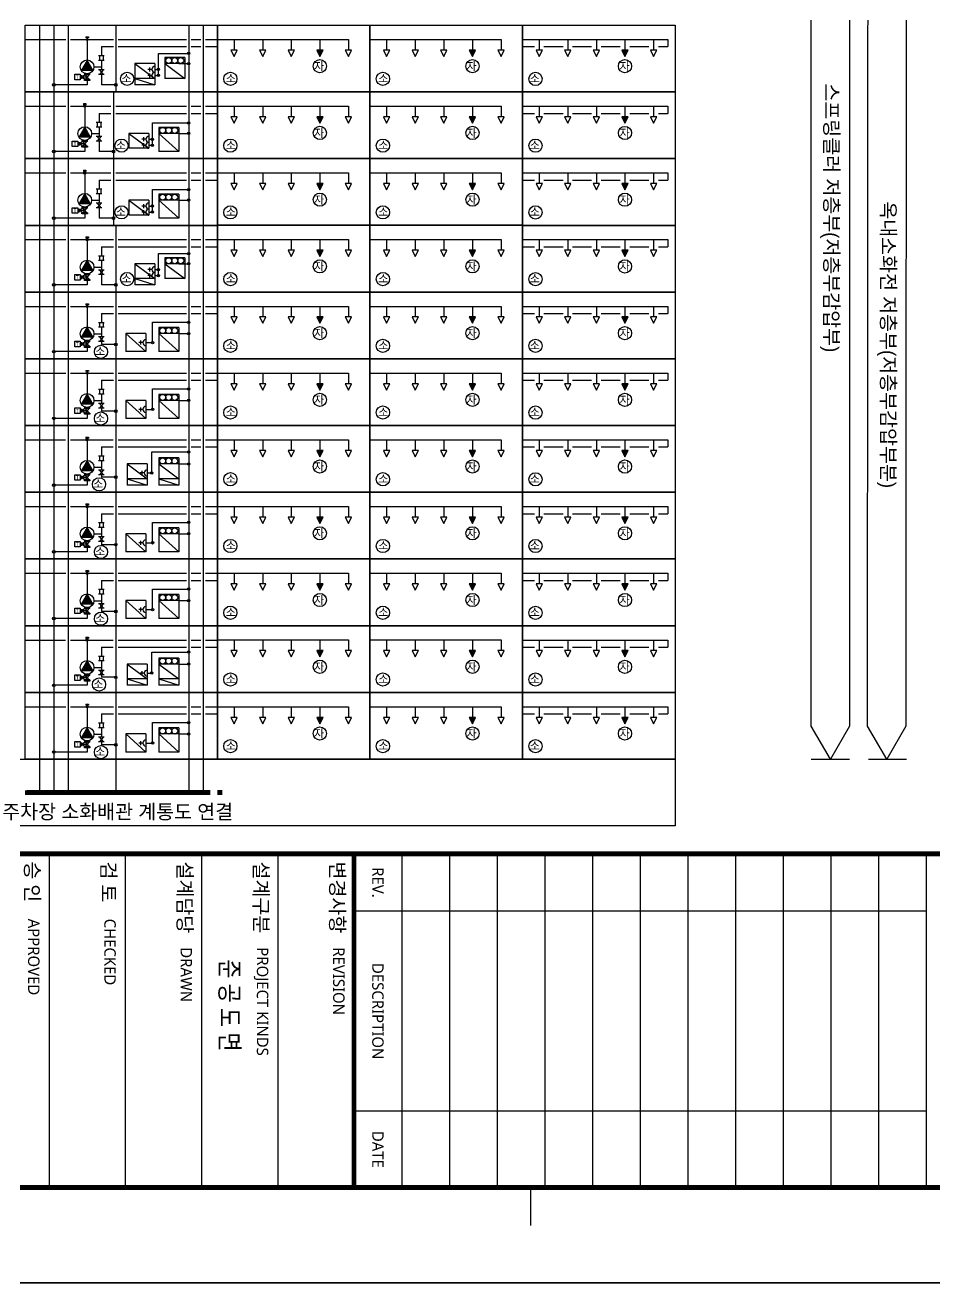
# Model space of a CAD drawing. Header units: millimetres. Extents: x -690680 to -601580, y 65384 to 191384.
# Drawn here: x -662031 to -633405, y 65384 to 104964 of the extents above; entities that cross this region are included whole.
import ezdxf
from ezdxf.enums import TextEntityAlignment as Align

# ---------------------------------------------------------------- set-up
doc = ezdxf.new("R2010")
doc.units = ezdxf.units.MM
doc.header["$LTSCALE"] = 200
for name, color, linetype in [('105-2', 7, 'Continuous'), ('2', 2, 'Continuous'), ('4', 4, 'Continuous'), ('CO', 7, 'Continuous'), ('D', 1, 'Continuous'), ('FF', 255, 'Continuous'), ('HH', 3, 'Continuous'), ('HSP', 5, 'Continuous'), ('LH', 2, 'Continuous'), ('LSP', 6, 'Continuous'), ('SHEET', 7, 'Continuous'), ('SO', 7, 'Continuous'), ('SP', 3, 'Continuous'), ('TEXT', 3, 'Continuous'), ('XR-SHEET$0$SHEET-TEXT', 3, 'Continuous')]:
    doc.layers.add(name, color=color, linetype=linetype)
doc.layers.add('작업', color=105, linetype='Continuous', plot=False)
doc.styles.add('XR-SHEET$0$맑은 고딕', font='malgun.ttf', dxfattribs={"width": 0.8})
doc.styles.add('돋움', font='Dotum.ttf')
doc.styles.add('돋움체', font='DotumChe.ttf')
doc.styles.add('맑은 고딕', font='malgun.ttf', dxfattribs={"width": 0.8})
doc.styles.add('맑은고딕', font='malgun.ttf', dxfattribs={"width": 0.8})

# ---------------------------------------------------------------- blocks, each defined once
blk = doc.blocks.new('A&C시트(A3)')
at = {"layer": 'SHEET', "color": 8}
blk.add_lwpolyline([(0, 29700), (42000, 29700), (42000, 0), (0, 0)], close=True, dxfattribs=at)
at = {"layer": 'SHEET', "const_width": 50}
blk.add_lwpolyline([(1800, 28700), (41000, 28700), (41000, 1000), (1800, 1000)], close=True, dxfattribs=at)
for points in [[(37500, 28700), (37500, 1000)], [(37500, 13000), (41000, 13000)]]:
    blk.add_lwpolyline(points, dxfattribs=at)
at = {"layer": 'SHEET', "color": 4}
for points in [[(37500, 19000), (41000, 19000)], [(38100, 19000), (38100, 13000)], [(40200, 19000), (40200, 13000)], [(37500, 18500), (41000, 18500)], [(37500, 18000), (41000, 18000)], [(37500, 17500), (41000, 17500)], [(37500, 17000), (41000, 17000)], [(37500, 16500), (41000, 16500)], [(37500, 16000), (41000, 16000)], [(37500, 15500), (41000, 15500)], [(37500, 15000), (41000, 15000)], [(37500, 14500), (41000, 14500)], [(37500, 14000), (41000, 14000)], [(37500, 13500), (41000, 13500)]]:
    blk.add_lwpolyline(points, dxfattribs=at)
at = {"layer": 'SHEET', "color": 8}
blk.add_lwpolyline([(41000, 14850), (41400, 14850)], dxfattribs=at)
at = {"layer": 'SHEET'}
for points in [[(37500, 12200), (41000, 12200)], [(37500, 11400), (41000, 11400)], [(37500, 10600), (41000, 10600)], [(37500, 9800), (41000, 9800)]]:
    blk.add_lwpolyline(points, dxfattribs=at)
at = {"layer": 'SHEET', "color": 4, "style": '맑은 고딕'}
for s, p in [('REV.', (37800, 13250)), ('DESCRIPTION', (39150, 13250)), ('DATE', (40600, 13250))]:
    blk.add_text(s, height=120, dxfattribs=at).set_placement(p, align=Align.MIDDLE_CENTER)
at = {"layer": 'SHEET', "style": '맑은 고딕'}
for s, p in [('변경사항', (37580, 12900)), ('설계구분', (37580, 12100)), ('설계담당', (37580, 11300)), ('검 토', (37580, 10500)), ('승 인', (37580, 9700))]:
    blk.add_text(s, height=150, dxfattribs=at).set_placement(p, align=Align.TOP_LEFT)
at = {"layer": 'SHEET', "color": 4, "style": '맑은 고딕'}
for s, p in [('REVISION', (38480, 12900)), ('PROJECT KINDS', (38480, 12100)), ('DRAWN', (38480, 11300)), ('CHECKED', (38180, 10500)), ('APPROVED', (38180, 9700))]:
    blk.add_text(s, height=120, dxfattribs=at).set_placement(p, align=Align.TOP_LEFT)
at = {"layer": 'XR-SHEET$0$SHEET-TEXT', "style": 'XR-SHEET$0$맑은 고딕', "width": 0.8}
blk.add_text('준 공 도 면', height=200, dxfattribs=at).set_placement((39090, 11694), align=Align.MIDDLE_CENTER)
blk = doc.blocks.new('A$C79375616')
at = {"layer": '105-2'}
blk.add_hatch(color=1, dxfattribs=at).paths.add_polyline_path([(3125, 1316), (3325, 1316), (3225, 1117)])
at = {"layer": '105-2', "color": 1}
blk.add_lwpolyline([(3325, 1316), (3125, 1316), (3225, 1117), (3325, 1316)], dxfattribs=at)
at = {"layer": '4'}
blk.add_lwpolyline([(0, 0), (0, 2100), (4800, 2100), (4800, 0)], close=True, dxfattribs=at)
at = {"layer": 'CO', "color": 4}
blk.add_circle((3225, 808), 208, dxfattribs=at)
at = {"layer": 'FF', "color": 3}
for p, q in [((0, 1650), (4575, 1650)), ((525, 1650), (525, 1316)), ((1425, 1650), (1425, 1316)), ((2325, 1650), (2325, 1316)), ((3225, 1650), (3225, 1316)), ((4125, 1650), (4125, 1316)), ((4575, 1650), (4575, 1425)), ((0, 1425), (375, 1425)), ((675, 1425), (1275, 1425)), ((1575, 1425), (2175, 1425)), ((2475, 1425), (3075, 1425)), ((3375, 1425), (3975, 1425)), ((4275, 1425), (4575, 1425))]:
    blk.add_line(p, q, dxfattribs=at)
at = {"layer": 'SO', "color": 4}
blk.add_circle((408, 408), 208, dxfattribs=at)
at = {"layer": 'SP', "color": 4, "elevation": 0}
for points in [[(625, 1316), (425, 1316), (525, 1117), (625, 1316)], [(1525, 1316), (1325, 1316), (1425, 1117), (1525, 1316)], [(2425, 1316), (2225, 1316), (2325, 1117), (2425, 1316)], [(4225, 1316), (4025, 1316), (4125, 1117), (4225, 1316)]]:
    blk.add_lwpolyline(points, dxfattribs=at)
at = {"layer": 'CO', "color": 7, "style": '맑은고딕'}
blk.add_text('자', height=252, dxfattribs=at).set_placement((3056, 679))
at = {"layer": 'SO', "color": 7, "style": '맑은고딕'}
blk.add_text('소', height=252, dxfattribs=at).set_placement((228, 295))
blk = doc.blocks.new('33TT3T3T')
at = {"layer": '105-2'}
blk.add_hatch(color=1, dxfattribs=at).paths.add_polyline_path([(-646636, 175745), (-646437, 175745), (-646536, 175546)])
at = {"layer": '105-2', "color": 1}
blk.add_lwpolyline([(-646437, 175745), (-646636, 175745), (-646536, 175546), (-646437, 175745)], dxfattribs=at)
at = {"layer": '4'}
blk.add_lwpolyline([(-649761, 174430), (-649761, 176530), (-644961, 176530), (-644961, 174430)], close=True, dxfattribs=at)
at = {"layer": 'CO', "color": 4}
blk.add_circle((-646536, 175238), 208, dxfattribs=at)
at = {"layer": 'FF', "color": 3}
for p, q in [((-649761, 176080), (-645636, 176080)), ((-649236, 176080), (-649236, 175745)), ((-648336, 176080), (-648336, 175745)), ((-647436, 176080), (-647436, 175745)), ((-646536, 176080), (-646536, 175745)), ((-645636, 176080), (-645636, 175745))]:
    blk.add_line(p, q, dxfattribs=at)
at = {"layer": 'SO', "color": 4}
blk.add_circle((-649353, 174838), 208, dxfattribs=at)
at = {"layer": 'SP', "color": 4, "elevation": 0}
for points in [[(-649137, 175745), (-649336, 175745), (-649236, 175546), (-649137, 175745)], [(-648237, 175745), (-648436, 175745), (-648336, 175546), (-648237, 175745)], [(-647337, 175745), (-647536, 175745), (-647436, 175546), (-647337, 175745)], [(-645537, 175745), (-645736, 175745), (-645636, 175546), (-645537, 175745)]]:
    blk.add_lwpolyline(points, dxfattribs=at)
at = {"layer": 'CO', "color": 7, "style": '맑은고딕', "text_generation_flag": 6}
blk.add_text('자', height=252, rotation=180, dxfattribs=at).set_placement((-646720, 175109))
at = {"layer": 'SO', "color": 7, "style": '맑은고딕', "text_generation_flag": 4}
blk.add_text('소', height=252, rotation=180, dxfattribs=at).set_placement((-649183, 174725))
blk = doc.blocks.new('WTT1')
at = {"layer": 'FF', "linetype": 'Continuous'}
blk.add_hatch(color=1, dxfattribs=at).paths.add_polyline_path([(-683054, 103855), (-683230, 103551), (-682879, 103551)])
blk.add_hatch(color=1, dxfattribs=at).paths.add_polyline_path([(-683054, 103855), (-683230, 103551), (-682879, 103551)])
for p, q in [((-680920, 103757), (-681550, 103757)), ((-681550, 103757), (-681550, 103089)), ((-681550, 103757), (-680920, 103289)), ((-680920, 103757), (-680920, 103089)), ((-680812, 103384), (-680812, 104077)), ((-680812, 104077), (-679854, 104077)), ((-679981, 103946), (-680611, 103946)), ((-679981, 103946), (-680611, 103946)), ((-680611, 103946), (-680611, 103289)), ((-679981, 103757), (-680611, 103757)), ((-680611, 103757), (-679981, 103289)), ((-679981, 103946), (-679981, 103289)), ((-681015, 103573), (-681141, 103573)), ((-681015, 103384), (-681141, 103384)), ((-681078, 103510), (-681078, 103636)), ((-681078, 103321), (-681078, 103447)), ((-680920, 103289), (-681550, 103289)), ((-680920, 103089), (-681550, 103089)), ((-679981, 103289), (-680611, 103289))]:
    blk.add_line(p, q)
at = {"color": 7}
for p, q in [((-680170, 103757), (-679854, 103757)), ((-680920, 103573), (-680812, 103573)), ((-680920, 103384), (-680812, 103384)), ((-681550, 103289), (-680920, 103089))]:
    blk.add_line(p, q, dxfattribs=at)
for centre in [(-680920, 103573), (-680920, 103384)]:
    blk.add_arc(centre, 94.5, 90, 270)
at = {"layer": '2', "color": 2}
for centre in [(-680485, 103851), (-680296, 103851), (-680107, 103851)]:
    blk.add_circle(centre, 94.5, dxfattribs=at)
for centre in [(-681424, 103851), (-681235, 103851), (-681046, 103851)]:
    blk.add_arc(centre, 94.5, 269.9967, 270.0033, dxfattribs=at)
at = {"layer": '4'}
blk.add_lwpolyline([(-685004, 104964), (-678954, 104964), (-678954, 102864), (-685004, 102864)], close=True, dxfattribs=at)
at = {"layer": 'D'}
blk.add_line((-682154, 104964), (-682154, 102864), dxfattribs=at)
at = {"layer": 'FF', "color": 3}
for p, q in [((-685004, 104514), (-683729, 104514)), ((-683579, 104514), (-682229, 104514)), ((-682079, 104514), (-679929, 104514)), ((-679779, 104514), (-679479, 104514)), ((-679329, 104514), (-678954, 104514)), ((-682604, 104289), (-682604, 103999)), ((-682604, 104289), (-682229, 104289)), ((-682079, 104289), (-679929, 104289)), ((-679779, 104289), (-679479, 104289)), ((-679329, 104289), (-678954, 104289)), ((-682604, 103855, 0), (-682604, 103558, 0)), ((-682604, 103855, 0), (-682604, 103558, 0)), ((-682604, 103414, 0), (-682604, 103304, 0)), ((-682604, 103414, 0), (-682604, 103089, 0))]:
    blk.add_line(p, q, dxfattribs=at)
at = {"layer": 'FF', "color": 3, "linetype": 'Continuous'}
for p, q in [((-683093, 104599, 0), (-683016, 104599, 0)), ((-683093, 104599, 0), (-683093, 104561, 0)), ((-683016, 104599, 0), (-683016, 104561, 0)), ((-682838, 103652), (-682604, 103652)), ((-682838, 103652), (-682604, 103652)), ((-682154, 103089), (-682604, 103089))]:
    blk.add_line(p, q, dxfattribs=at)
at = {"layer": 'FF', "color": 4}
for p, q in [((-682518, 103999, 0), (-682691, 103999, 0)), ((-682518, 103999, 0), (-682691, 103999, 0)), ((-682520, 103855, 0), (-682691, 103855, 0)), ((-682520, 103855, 0), (-682691, 103855, 0)), ((-682662, 103999, 0), (-682662, 103855, 0)), ((-682547, 103999, 0), (-682547, 103855, 0)), ((-683054, 103330), (-683273, 103330)), ((-683054, 103330), (-683273, 103330)), ((-683112, 103402), (-683232, 103330)), ((-683112, 103402), (-683232, 103330)), ((-683232, 103386), (-683232, 103274)), ((-683232, 103330), (-683232, 103386)), ((-683232, 103386), (-683232, 103274)), ((-683232, 103330), (-683232, 103386)), ((-683232, 103330), (-683232, 103342)), ((-683232, 103342), (-683232, 103319)), ((-683232, 103330), (-683232, 103342)), ((-683232, 103342), (-683232, 103319)), ((-683112, 103258), (-683232, 103330)), ((-683112, 103258), (-683232, 103330)), ((-682968, 103437), (-683141, 103437)), ((-682968, 103437), (-683141, 103437)), ((-683141, 103437), (-683141, 103402)), ((-682968, 103437), (-683141, 103437)), ((-682968, 103437), (-683141, 103437)), ((-683141, 103437), (-683141, 103402)), ((-682968, 103402), (-683141, 103402)), ((-682968, 103402), (-683141, 103402)), ((-682997, 103402), (-683112, 103258)), ((-683112, 103402), (-682997, 103258)), ((-682997, 103402), (-683112, 103258)), ((-683112, 103402), (-682997, 103258)), ((-683054, 103437), (-683037, 103437)), ((-683054, 103437), (-683037, 103437)), ((-682968, 103402), (-682968, 103437)), ((-682968, 103402), (-682968, 103437)), ((-682518, 103558, 0), (-682691, 103558, 0)), ((-682518, 103558, 0), (-682691, 103558, 0)), ((-682520, 103414, 0), (-682691, 103414, 0)), ((-682520, 103414, 0), (-682691, 103414, 0)), ((-682547, 103558, 0), (-682662, 103414, 0)), ((-682662, 103558, 0), (-682547, 103414, 0)), ((-682547, 103558, 0), (-682662, 103414, 0)), ((-682662, 103558, 0), (-682547, 103414, 0)), ((-682970, 103258), (-683141, 103258)), ((-683141, 103224), (-683141, 103258)), ((-682970, 103258), (-683141, 103258)), ((-683141, 103224), (-683141, 103258)), ((-682968, 103224), (-683139, 103224)), ((-682968, 103224), (-683139, 103224)), ((-682968, 103224), (-683139, 103224)), ((-682968, 103224), (-683139, 103224)), ((-682968, 103258), (-682968, 103224)), ((-682968, 103258), (-682968, 103224))]:
    blk.add_line(p, q, dxfattribs=at)
at = {"layer": 'FF', "color": 6, "linetype": 'Continuous'}
for p, q in [((-683054, 103089), (-684104, 103089)), ((-683054, 103224), (-683054, 103089)), ((-683054, 103224), (-683054, 103089))]:
    blk.add_line(p, q, dxfattribs=at)
at = {"layer": 'FF', "color": 1, "linetype": 'Continuous', "elevation": 0}
blk.add_lwpolyline([(-683054, 103855), (-683230, 103551), (-682879, 103551)], close=True, dxfattribs=at)
blk.add_lwpolyline([(-683054, 103855), (-683230, 103551), (-682879, 103551)], close=True, dxfattribs=at)
blk.add_lwpolyline([(-683054, 103855), (-683230, 103551), (-682879, 103551)], close=True, dxfattribs=at)
blk.add_lwpolyline([(-683054, 103855), (-683230, 103551), (-682879, 103551)], close=True, dxfattribs=at)
at = {"layer": 'FF', "color": 4, "elevation": 0}
blk.add_lwpolyline([(-683446, 103417), (-683273, 103417), (-683273, 103244), (-683446, 103244)], close=True, dxfattribs=at)
blk.add_lwpolyline([(-683446, 103417), (-683273, 103417), (-683273, 103244), (-683446, 103244)], close=True, dxfattribs=at)
at = {"layer": 'FF', "color": 2}
for centre, radius in [((-683054, 104514), 34.7), ((-683054, 104514), 34.7), ((-679854, 104077), 37.1), ((-679854, 103757), 37.1), ((-680812, 103573), 37.1), ((-680812, 103384), 37.1), ((-684104, 103089), 41.7), ((-682154, 103089, 0), 41.7), ((-682154, 103089, 0), 41.7)]:
    blk.add_circle(centre, radius, dxfattribs=at)
at = {"layer": 'FF', "color": 7}
blk.add_circle((-683054, 103652), 216, dxfattribs=at)
blk.add_circle((-683054, 103652), 216, dxfattribs=at)
at = {"layer": 'HH'}
blk.add_line((-679404, 104964), (-679404, 102864), dxfattribs=at)
at = {"layer": 'HSP', "linetype": 'Continuous'}
blk.add_line((-683654, 104964), (-683654, 102864), dxfattribs=at)
at = {"layer": 'LH', "color": 2}
blk.add_line((-679854, 104964), (-679854, 102864), dxfattribs=at)
at = {"layer": 'LSP', "linetype": 'Continuous'}
for p, q in [((-684554, 104964), (-684554, 102864)), ((-684104, 104964), (-684104, 102864))]:
    blk.add_line(p, q, dxfattribs=at)
at = {"layer": 'LSP', "color": 6, "linetype": 'Continuous'}
blk.add_line((-683054, 104599, 0), (-683054, 103868), dxfattribs=at)
at = {"layer": 'SO', "color": 4}
blk.add_circle((-681794, 103273), 208, dxfattribs=at)
at = {"layer": 'FF', "color": 4, "style": '돋움체'}
blk.add_text('T', height=116, dxfattribs=at).set_placement((-683359, 103330), align=Align.MIDDLE)
blk.add_text('T', height=116, dxfattribs=at).set_placement((-683359, 103330), align=Align.MIDDLE)
at = {"layer": 'SO', "color": 7, "style": '맑은고딕'}
blk.add_text('소', height=252, dxfattribs=at).set_placement((-681975, 103160))
blk = doc.blocks.new('WW111')
at = {"layer": 'FF', "linetype": 'Continuous'}
blk.add_hatch(color=1, dxfattribs=at).paths.add_polyline_path([(-682633, 105955), (-682809, 105651), (-682458, 105651)])
blk.add_hatch(color=1, dxfattribs=at).paths.add_polyline_path([(-682633, 105955), (-682809, 105651), (-682458, 105651)])
for p, q in [((-680505, 105384), (-680505, 106090)), ((-680505, 106090), (-679358, 106090)), ((-680613, 105757), (-681243, 105757)), ((-681243, 105757), (-681243, 105289)), ((-681243, 105757), (-680613, 105289)), ((-680613, 105757), (-680613, 105289)), ((-680304, 105946), (-680304, 105189)), ((-679673, 105946), (-680304, 105946)), ((-679673, 105946), (-680304, 105946)), ((-679673, 105757), (-680304, 105757)), ((-680304, 105757), (-679673, 105189)), ((-679673, 105946), (-679673, 105189)), ((-680613, 105289), (-681243, 105289)), ((-680707, 105573), (-680833, 105573)), ((-680707, 105384), (-680833, 105384)), ((-680770, 105510), (-680770, 105636)), ((-680770, 105321), (-680770, 105447)), ((-679673, 105189), (-680304, 105189))]:
    blk.add_line(p, q)
at = {"color": 7}
for p, q in [((-679673, 105757), (-679358, 105757)), ((-680613, 105573), (-680505, 105573)), ((-680613, 105384), (-680505, 105384))]:
    blk.add_line(p, q, dxfattribs=at)
for centre in [(-680613, 105573), (-680613, 105384)]:
    blk.add_arc(centre, 94.5, 90, 270)
at = {"layer": '2', "color": 2}
for centre in [(-680178, 105851), (-679989, 105851), (-679800, 105851)]:
    blk.add_circle(centre, 94.5, dxfattribs=at)
for centre in [(-681117, 105851), (-680928, 105851), (-680739, 105851)]:
    blk.add_arc(centre, 94.5, 269.9967, 270.0033, dxfattribs=at)
at = {"layer": '4'}
blk.add_lwpolyline([(-684508, 107064), (-678458, 107064), (-678458, 104964), (-684508, 104964)], close=True, dxfattribs=at)
at = {"layer": 'D'}
blk.add_line((-681733, 107064), (-681733, 104964), dxfattribs=at)
at = {"layer": 'FF', "color": 3}
for p, q in [((-684508, 106614), (-683233, 106614)), ((-683084, 106614), (-681808, 106614)), ((-681658, 106614), (-679433, 106614)), ((-679283, 106614), (-678983, 106614)), ((-678833, 106614), (-678458, 106614)), ((-682183, 106389), (-682183, 106099)), ((-682183, 106389), (-681808, 106389)), ((-681658, 106389), (-679433, 106389)), ((-679283, 106389), (-678983, 106389)), ((-678833, 106389), (-678458, 106389)), ((-682183, 105955, 0), (-682183, 105658, 0)), ((-682183, 105955, 0), (-682183, 105658, 0)), ((-682183, 105514, 0), (-682183, 105404, 0)), ((-682183, 105514, 0), (-682183, 105189, 0))]:
    blk.add_line(p, q, dxfattribs=at)
at = {"layer": 'FF', "color": 3, "linetype": 'Continuous'}
for p, q in [((-682672, 106699, 0), (-682595, 106699, 0)), ((-682672, 106699, 0), (-682672, 106661, 0)), ((-682595, 106699, 0), (-682595, 106661, 0)), ((-682417, 105752), (-682183, 105752)), ((-682417, 105752), (-682183, 105752)), ((-681733, 105189), (-682183, 105189))]:
    blk.add_line(p, q, dxfattribs=at)
at = {"layer": 'FF', "color": 4}
for p, q in [((-682097, 106099, 0), (-682270, 106099, 0)), ((-682097, 106099, 0), (-682270, 106099, 0)), ((-682241, 106099, 0), (-682241, 105955, 0)), ((-682126, 106099, 0), (-682126, 105955, 0)), ((-682099, 105955, 0), (-682270, 105955, 0)), ((-682099, 105955, 0), (-682270, 105955, 0)), ((-682633, 105430), (-682852, 105430)), ((-682633, 105430), (-682852, 105430)), ((-682691, 105502), (-682811, 105430)), ((-682691, 105502), (-682811, 105430)), ((-682811, 105486), (-682811, 105374)), ((-682811, 105430), (-682811, 105486)), ((-682811, 105486), (-682811, 105374)), ((-682811, 105430), (-682811, 105486)), ((-682811, 105430), (-682811, 105442)), ((-682811, 105442), (-682811, 105419)), ((-682811, 105430), (-682811, 105442)), ((-682811, 105442), (-682811, 105419)), ((-682691, 105358), (-682811, 105430)), ((-682691, 105358), (-682811, 105430)), ((-682547, 105537), (-682720, 105537)), ((-682547, 105537), (-682720, 105537)), ((-682720, 105537), (-682720, 105502)), ((-682547, 105537), (-682720, 105537)), ((-682547, 105537), (-682720, 105537)), ((-682720, 105537), (-682720, 105502)), ((-682547, 105502), (-682720, 105502)), ((-682547, 105502), (-682720, 105502)), ((-682549, 105358), (-682720, 105358)), ((-682720, 105324), (-682720, 105358)), ((-682549, 105358), (-682720, 105358)), ((-682720, 105324), (-682720, 105358)), ((-682547, 105324), (-682718, 105324)), ((-682547, 105324), (-682718, 105324)), ((-682547, 105324), (-682718, 105324)), ((-682547, 105324), (-682718, 105324)), ((-682576, 105502), (-682691, 105358)), ((-682691, 105502), (-682576, 105358)), ((-682576, 105502), (-682691, 105358)), ((-682691, 105502), (-682576, 105358)), ((-682633, 105537), (-682616, 105537)), ((-682633, 105537), (-682616, 105537)), ((-682547, 105502), (-682547, 105537)), ((-682547, 105502), (-682547, 105537)), ((-682547, 105358), (-682547, 105324)), ((-682547, 105358), (-682547, 105324)), ((-682097, 105658, 0), (-682270, 105658, 0)), ((-682097, 105658, 0), (-682270, 105658, 0)), ((-682099, 105514, 0), (-682270, 105514, 0)), ((-682099, 105514, 0), (-682270, 105514, 0)), ((-682126, 105658, 0), (-682241, 105514, 0)), ((-682241, 105658, 0), (-682126, 105514, 0)), ((-682126, 105658, 0), (-682241, 105514, 0)), ((-682241, 105658, 0), (-682126, 105514, 0))]:
    blk.add_line(p, q, dxfattribs=at)
at = {"layer": 'FF', "color": 6, "linetype": 'Continuous'}
for p, q in [((-682633, 105324), (-682633, 105189)), ((-682633, 105324), (-682633, 105189)), ((-682633, 105189), (-683608, 105189))]:
    blk.add_line(p, q, dxfattribs=at)
at = {"layer": 'FF', "color": 1, "linetype": 'Continuous', "elevation": 0}
blk.add_lwpolyline([(-682633, 105955), (-682809, 105651), (-682458, 105651)], close=True, dxfattribs=at)
blk.add_lwpolyline([(-682633, 105955), (-682809, 105651), (-682458, 105651)], close=True, dxfattribs=at)
blk.add_lwpolyline([(-682633, 105955), (-682809, 105651), (-682458, 105651)], close=True, dxfattribs=at)
blk.add_lwpolyline([(-682633, 105955), (-682809, 105651), (-682458, 105651)], close=True, dxfattribs=at)
at = {"layer": 'FF', "color": 4, "elevation": 0}
blk.add_lwpolyline([(-683025, 105517), (-682852, 105517), (-682852, 105344), (-683025, 105344)], close=True, dxfattribs=at)
blk.add_lwpolyline([(-683025, 105517), (-682852, 105517), (-682852, 105344), (-683025, 105344)], close=True, dxfattribs=at)
at = {"layer": 'FF', "color": 2}
for centre, radius in [((-682633, 106614), 34.7), ((-682633, 106614), 34.7), ((-679358, 106090), 37.1), ((-679358, 105757), 37.1), ((-680505, 105573), 37.1), ((-680505, 105384), 37.1), ((-683608, 105189), 41.7), ((-681733, 105189, 0), 41.7), ((-681733, 105189, 0), 41.7)]:
    blk.add_circle(centre, radius, dxfattribs=at)
at = {"layer": 'FF', "color": 7}
blk.add_circle((-682633, 105752), 216, dxfattribs=at)
blk.add_circle((-682633, 105752), 216, dxfattribs=at)
at = {"layer": 'HH'}
blk.add_line((-678908, 107064), (-678908, 104964), dxfattribs=at)
at = {"layer": 'HSP', "linetype": 'Continuous'}
blk.add_line((-683158, 107064), (-683158, 104964), dxfattribs=at)
at = {"layer": 'LH', "color": 2}
blk.add_line((-679358, 107064), (-679358, 104964), dxfattribs=at)
at = {"layer": 'LSP', "linetype": 'Continuous'}
for p, q in [((-684058, 107064), (-684058, 104964)), ((-683608, 107064), (-683608, 104964))]:
    blk.add_line(p, q, dxfattribs=at)
at = {"layer": 'LSP', "color": 6, "linetype": 'Continuous'}
blk.add_line((-682633, 106699, 0), (-682633, 105968), dxfattribs=at)
at = {"layer": 'SO', "color": 4}
blk.add_circle((-681474, 105373), 208, dxfattribs=at)
at = {"layer": 'FF', "color": 4, "style": '돋움체'}
blk.add_text('T', height=116, dxfattribs=at).set_placement((-682938, 105430), align=Align.MIDDLE)
blk.add_text('T', height=116, dxfattribs=at).set_placement((-682938, 105430), align=Align.MIDDLE)
at = {"layer": 'SO', "color": 7, "style": '맑은고딕'}
blk.add_text('소', height=252, dxfattribs=at).set_placement((-681655, 105260))
blk = doc.blocks.new('WFWFW222')
at = {"layer": 'FF', "linetype": 'Continuous'}
blk.add_hatch(color=1, dxfattribs=at).paths.add_polyline_path([(-684490, 95455), (-684666, 95151), (-684315, 95151)])
blk.add_hatch(color=1, dxfattribs=at).paths.add_polyline_path([(-684490, 95455), (-684666, 95151), (-684315, 95151)])
for p, q in [((-682432, 94973), (-682432, 95617)), ((-682432, 95617), (-681290, 95617)), ((-682236, 95446), (-682236, 94689)), ((-681606, 95446), (-682236, 95446)), ((-681606, 95446), (-682236, 95446)), ((-681606, 95446), (-681606, 94689)), ((-683273, 95257), (-683273, 94689)), ((-682643, 95257), (-683273, 95257)), ((-683273, 95257), (-682643, 94689)), ((-682801, 94910), (-682801, 95036)), ((-682643, 95257), (-682643, 94689)), ((-681606, 95257), (-682236, 95257)), ((-682236, 95257), (-681606, 94689)), ((-682643, 94689), (-683273, 94689)), ((-682738, 94973), (-682864, 94973)), ((-681606, 94689), (-682236, 94689))]:
    blk.add_line(p, q)
at = {"color": 7}
for p, q in [((-681606, 95257), (-681290, 95257)), ((-682643, 94973), (-682432, 94973))]:
    blk.add_line(p, q, dxfattribs=at)
blk.add_arc((-682643, 94973), 94.5, 90, 270)
at = {"layer": '2', "color": 2}
for centre in [(-682110, 95351), (-681921, 95351), (-681732, 95351)]:
    blk.add_circle(centre, 94.5, dxfattribs=at)
for centre in [(-683147, 95351), (-682958, 95351), (-682769, 95351)]:
    blk.add_arc(centre, 94.5, 269.9967, 270.0033, dxfattribs=at)
at = {"layer": '4'}
blk.add_lwpolyline([(-686440, 96564), (-680390, 96564), (-680390, 94464), (-686440, 94464)], close=True, dxfattribs=at)
at = {"layer": 'D'}
blk.add_line((-683590, 96564), (-683590, 94464), dxfattribs=at)
at = {"layer": 'FF', "color": 3, "linetype": 'Continuous'}
for p, q in [((-684529, 96199, 0), (-684452, 96199, 0)), ((-684529, 96199, 0), (-684529, 96161, 0)), ((-684452, 96199, 0), (-684452, 96161, 0)), ((-684275, 95252), (-684040, 95252)), ((-684275, 95252), (-684040, 95252)), ((-683590, 94914), (-684040, 94914))]:
    blk.add_line(p, q, dxfattribs=at)
at = {"layer": 'FF', "color": 3}
for p, q in [((-686440, 96114), (-685165, 96114)), ((-685015, 96114), (-683665, 96114)), ((-684040, 95889), (-684040, 95599)), ((-684040, 95889), (-683665, 95889)), ((-683515, 96114), (-681365, 96114)), ((-683515, 95889), (-681365, 95889)), ((-681215, 96114), (-680915, 96114)), ((-681215, 95889), (-680915, 95889)), ((-680765, 96114), (-680390, 96114)), ((-680765, 95889), (-680390, 95889)), ((-684040, 95455, 0), (-684040, 95158, 0)), ((-684040, 95455, 0), (-684040, 95158, 0)), ((-684040, 95014, 0), (-684040, 94914, 0)), ((-684040, 95014, 0), (-684040, 94914, 0))]:
    blk.add_line(p, q, dxfattribs=at)
at = {"layer": 'FF', "color": 4}
for p, q in [((-683954, 95599, 0), (-684127, 95599, 0)), ((-683954, 95599, 0), (-684127, 95599, 0)), ((-683956, 95455, 0), (-684127, 95455, 0)), ((-683956, 95455, 0), (-684127, 95455, 0)), ((-684098, 95599, 0), (-684098, 95455, 0)), ((-683983, 95599, 0), (-683983, 95455, 0)), ((-684548, 95002), (-684668, 94930)), ((-684548, 95002), (-684668, 94930)), ((-684404, 95037), (-684577, 95037)), ((-684404, 95037), (-684577, 95037)), ((-684577, 95037), (-684577, 95002)), ((-684404, 95037), (-684577, 95037)), ((-684404, 95037), (-684577, 95037)), ((-684577, 95037), (-684577, 95002)), ((-684404, 95002), (-684577, 95002)), ((-684404, 95002), (-684577, 95002)), ((-684433, 95002), (-684548, 94858)), ((-684548, 95002), (-684433, 94858)), ((-684433, 95002), (-684548, 94858)), ((-684548, 95002), (-684433, 94858)), ((-684490, 95037), (-684473, 95037)), ((-684490, 95037), (-684473, 95037)), ((-684404, 95002), (-684404, 95037)), ((-684404, 95002), (-684404, 95037)), ((-683954, 95158, 0), (-684127, 95158, 0)), ((-683954, 95158, 0), (-684127, 95158, 0)), ((-683956, 95014, 0), (-684127, 95014, 0)), ((-683956, 95014, 0), (-684127, 95014, 0)), ((-683983, 95158, 0), (-684098, 95014, 0)), ((-684098, 95158, 0), (-683983, 95014, 0)), ((-683983, 95158, 0), (-684098, 95014, 0)), ((-684098, 95158, 0), (-683983, 95014, 0)), ((-684490, 94930), (-684709, 94930)), ((-684490, 94930), (-684709, 94930)), ((-684668, 94986), (-684668, 94874)), ((-684668, 94930), (-684668, 94986)), ((-684668, 94986), (-684668, 94874)), ((-684668, 94930), (-684668, 94986)), ((-684668, 94930), (-684668, 94942)), ((-684668, 94942), (-684668, 94919)), ((-684668, 94930), (-684668, 94942)), ((-684668, 94942), (-684668, 94919)), ((-684548, 94858), (-684668, 94930)), ((-684548, 94858), (-684668, 94930)), ((-684406, 94858), (-684577, 94858)), ((-684577, 94824), (-684577, 94858)), ((-684406, 94858), (-684577, 94858)), ((-684577, 94824), (-684577, 94858)), ((-684404, 94824), (-684575, 94824)), ((-684404, 94824), (-684575, 94824)), ((-684404, 94824), (-684575, 94824)), ((-684404, 94824), (-684575, 94824)), ((-684404, 94858), (-684404, 94824)), ((-684404, 94858), (-684404, 94824))]:
    blk.add_line(p, q, dxfattribs=at)
at = {"layer": 'FF', "color": 6, "linetype": 'Continuous'}
for p, q in [((-684490, 94689), (-685540, 94689)), ((-684490, 94824), (-684490, 94689)), ((-684490, 94824), (-684490, 94689))]:
    blk.add_line(p, q, dxfattribs=at)
at = {"layer": 'FF', "color": 1, "linetype": 'Continuous', "elevation": 0}
blk.add_lwpolyline([(-684490, 95455), (-684666, 95151), (-684315, 95151)], close=True, dxfattribs=at)
blk.add_lwpolyline([(-684490, 95455), (-684666, 95151), (-684315, 95151)], close=True, dxfattribs=at)
blk.add_lwpolyline([(-684490, 95455), (-684666, 95151), (-684315, 95151)], close=True, dxfattribs=at)
blk.add_lwpolyline([(-684490, 95455), (-684666, 95151), (-684315, 95151)], close=True, dxfattribs=at)
at = {"layer": 'FF', "color": 4, "elevation": 0}
blk.add_lwpolyline([(-684882, 95017), (-684709, 95017), (-684709, 94844), (-684882, 94844)], close=True, dxfattribs=at)
blk.add_lwpolyline([(-684882, 95017), (-684709, 95017), (-684709, 94844), (-684882, 94844)], close=True, dxfattribs=at)
at = {"layer": 'FF', "color": 2}
for centre, radius in [((-684490, 96114), 34.7), ((-684490, 96114), 34.7), ((-681290, 95617), 37.1), ((-682432, 94973), 37.1), ((-681290, 95257), 37.1), ((-685540, 94689), 41.7), ((-683590, 94914, 0), 41.7), ((-683590, 94914, 0), 41.7)]:
    blk.add_circle(centre, radius, dxfattribs=at)
at = {"layer": 'FF', "color": 7}
blk.add_circle((-684490, 95252), 216, dxfattribs=at)
blk.add_circle((-684490, 95252), 216, dxfattribs=at)
at = {"layer": 'HH'}
blk.add_line((-680840, 96564), (-680840, 94464), dxfattribs=at)
at = {"layer": 'HSP', "linetype": 'Continuous'}
blk.add_line((-685090, 96564), (-685090, 94464), dxfattribs=at)
at = {"layer": 'LH', "color": 2}
blk.add_line((-681290, 96564), (-681290, 94464), dxfattribs=at)
at = {"layer": 'LSP', "linetype": 'Continuous'}
for p, q in [((-685990, 96564), (-685990, 94464)), ((-685540, 96564), (-685540, 94464))]:
    blk.add_line(p, q, dxfattribs=at)
at = {"layer": 'LSP', "color": 6, "linetype": 'Continuous'}
blk.add_line((-684490, 96199, 0), (-684490, 95468), dxfattribs=at)
at = {"layer": 'SO', "color": 4}
blk.add_circle((-684054, 94686), 208, dxfattribs=at)
at = {"layer": 'FF', "color": 4, "style": '돋움체'}
blk.add_text('T', height=116, dxfattribs=at).set_placement((-684795, 94930), align=Align.MIDDLE)
blk.add_text('T', height=116, dxfattribs=at).set_placement((-684795, 94930), align=Align.MIDDLE)
at = {"layer": 'SO', "color": 7, "style": '맑은고딕'}
blk.add_text('소', height=252, dxfattribs=at).set_placement((-684235, 94573))
blk = doc.blocks.new('WFWFWF22222')
at = {"layer": 'FF', "linetype": 'Continuous'}
blk.add_hatch(color=1, dxfattribs=at).paths.add_polyline_path([(-682541, 91255), (-682716, 90951), (-682365, 90951)])
blk.add_hatch(color=1, dxfattribs=at).paths.add_polyline_path([(-682541, 91255), (-682716, 90951), (-682365, 90951)])
for p, q in [((-680506, 90873), (-680506, 91535)), ((-680506, 91535), (-679341, 91535)), ((-680647, 91157), (-681277, 91157)), ((-681277, 91157), (-681277, 90489)), ((-681277, 91157), (-680647, 90689)), ((-680647, 91157), (-680647, 90489)), ((-679656, 91346), (-680286, 91346)), ((-679656, 91346), (-680286, 91346)), ((-680286, 91346), (-680286, 90489)), ((-679656, 91157), (-680286, 91157)), ((-680286, 91157), (-679656, 90689)), ((-679656, 91346), (-679656, 90489)), ((-680647, 90689), (-681277, 90689)), ((-680741, 90873), (-680867, 90873)), ((-680804, 90810), (-680804, 90936)), ((-679656, 90689), (-680286, 90689)), ((-680647, 90489), (-681277, 90489)), ((-679656, 90489), (-680286, 90489))]:
    blk.add_line(p, q)
at = {"color": 7}
for p, q in [((-679656, 91157), (-679341, 91157)), ((-681277, 90689), (-680647, 90489)), ((-680647, 90873), (-680506, 90873)), ((-680286, 90689), (-679656, 90489))]:
    blk.add_line(p, q, dxfattribs=at)
blk.add_arc((-680647, 90873), 94.5, 90, 270)
at = {"layer": '2', "color": 2}
for centre in [(-680160, 91251), (-679971, 91251), (-679782, 91251)]:
    blk.add_circle(centre, 94.5, dxfattribs=at)
for centre in [(-681151, 91251), (-680962, 91251), (-680773, 91251)]:
    blk.add_arc(centre, 94.5, 269.9967, 270.0033, dxfattribs=at)
at = {"layer": '4'}
blk.add_lwpolyline([(-684491, 92364), (-678441, 92364), (-678441, 90264), (-684491, 90264)], close=True, dxfattribs=at)
at = {"layer": 'D'}
blk.add_line((-681641, 92364), (-681641, 90264), dxfattribs=at)
at = {"layer": 'FF', "color": 3}
for p, q in [((-684491, 91914), (-683216, 91914)), ((-683066, 91914), (-681716, 91914)), ((-681566, 91914), (-679416, 91914)), ((-679266, 91914), (-678966, 91914)), ((-678816, 91914), (-678441, 91914)), ((-682091, 91689), (-682091, 91399)), ((-682091, 91689), (-681716, 91689)), ((-681566, 91689), (-679416, 91689)), ((-679266, 91689), (-678966, 91689)), ((-678816, 91689), (-678441, 91689)), ((-682091, 91255, 0), (-682091, 90958, 0)), ((-682091, 91255, 0), (-682091, 90958, 0)), ((-682091, 90814, 0), (-682091, 90740, 0)), ((-682091, 90814, 0), (-682091, 90740, 0))]:
    blk.add_line(p, q, dxfattribs=at)
at = {"layer": 'FF', "color": 3, "linetype": 'Continuous'}
for p, q in [((-682579, 91999, 0), (-682502, 91999, 0)), ((-682579, 91999, 0), (-682579, 91961, 0)), ((-682502, 91999, 0), (-682502, 91961, 0)), ((-682325, 91052), (-682091, 91052)), ((-682325, 91052), (-682091, 91052)), ((-681641, 90740), (-682091, 90740))]:
    blk.add_line(p, q, dxfattribs=at)
at = {"layer": 'FF', "color": 4}
for p, q in [((-682004, 91399, 0), (-682177, 91399, 0)), ((-682004, 91399, 0), (-682177, 91399, 0)), ((-682006, 91255, 0), (-682177, 91255, 0)), ((-682006, 91255, 0), (-682177, 91255, 0)), ((-682148, 91399, 0), (-682148, 91255, 0)), ((-682033, 91399, 0), (-682033, 91255, 0)), ((-682541, 90730), (-682759, 90730)), ((-682541, 90730), (-682759, 90730)), ((-682598, 90802), (-682718, 90730)), ((-682598, 90802), (-682718, 90730)), ((-682718, 90786), (-682718, 90674)), ((-682718, 90730), (-682718, 90786)), ((-682718, 90786), (-682718, 90674)), ((-682718, 90730), (-682718, 90786)), ((-682718, 90730), (-682718, 90742)), ((-682718, 90742), (-682718, 90719)), ((-682718, 90730), (-682718, 90742)), ((-682718, 90742), (-682718, 90719)), ((-682598, 90658), (-682718, 90730)), ((-682598, 90658), (-682718, 90730)), ((-682454, 90837), (-682627, 90837)), ((-682454, 90837), (-682627, 90837)), ((-682627, 90837), (-682627, 90802)), ((-682454, 90837), (-682627, 90837)), ((-682454, 90837), (-682627, 90837)), ((-682627, 90837), (-682627, 90802)), ((-682454, 90802), (-682627, 90802)), ((-682454, 90802), (-682627, 90802)), ((-682456, 90658), (-682627, 90658)), ((-682627, 90624), (-682627, 90658)), ((-682456, 90658), (-682627, 90658)), ((-682627, 90624), (-682627, 90658)), ((-682483, 90802), (-682598, 90658)), ((-682598, 90802), (-682483, 90658)), ((-682483, 90802), (-682598, 90658)), ((-682598, 90802), (-682483, 90658)), ((-682541, 90837), (-682523, 90837)), ((-682541, 90837), (-682523, 90837)), ((-682454, 90802), (-682454, 90837)), ((-682454, 90802), (-682454, 90837)), ((-682454, 90658), (-682454, 90624)), ((-682454, 90658), (-682454, 90624)), ((-682004, 90958, 0), (-682177, 90958, 0)), ((-682004, 90958, 0), (-682177, 90958, 0)), ((-682006, 90814, 0), (-682177, 90814, 0)), ((-682006, 90814, 0), (-682177, 90814, 0)), ((-682033, 90958, 0), (-682148, 90814, 0)), ((-682148, 90958, 0), (-682033, 90814, 0)), ((-682033, 90958, 0), (-682148, 90814, 0)), ((-682148, 90958, 0), (-682033, 90814, 0)), ((-682454, 90624), (-682625, 90624)), ((-682454, 90624), (-682625, 90624)), ((-682454, 90624), (-682625, 90624)), ((-682454, 90624), (-682625, 90624))]:
    blk.add_line(p, q, dxfattribs=at)
at = {"layer": 'FF', "color": 6, "linetype": 'Continuous'}
for p, q in [((-682541, 90489), (-683591, 90489)), ((-682541, 90624), (-682541, 90489)), ((-682541, 90624), (-682541, 90489))]:
    blk.add_line(p, q, dxfattribs=at)
at = {"layer": 'FF', "color": 1, "linetype": 'Continuous', "elevation": 0}
blk.add_lwpolyline([(-682541, 91255), (-682716, 90951), (-682365, 90951)], close=True, dxfattribs=at)
blk.add_lwpolyline([(-682541, 91255), (-682716, 90951), (-682365, 90951)], close=True, dxfattribs=at)
blk.add_lwpolyline([(-682541, 91255), (-682716, 90951), (-682365, 90951)], close=True, dxfattribs=at)
blk.add_lwpolyline([(-682541, 91255), (-682716, 90951), (-682365, 90951)], close=True, dxfattribs=at)
at = {"layer": 'FF', "color": 4, "elevation": 0}
blk.add_lwpolyline([(-682932, 90817), (-682759, 90817), (-682759, 90644), (-682932, 90644)], close=True, dxfattribs=at)
blk.add_lwpolyline([(-682932, 90817), (-682759, 90817), (-682759, 90644), (-682932, 90644)], close=True, dxfattribs=at)
at = {"layer": 'FF', "color": 2}
for centre, radius in [((-682541, 91914), 34.7), ((-682541, 91914), 34.7), ((-679341, 91535), 37.1), ((-679341, 91157), 37.1), ((-681641, 90740, 0), 41.7), ((-681641, 90740, 0), 41.7), ((-680506, 90873), 37.1), ((-683591, 90489, 0), 41.7)]:
    blk.add_circle(centre, radius, dxfattribs=at)
at = {"layer": 'FF', "color": 7}
blk.add_circle((-682541, 91052), 216, dxfattribs=at)
blk.add_circle((-682541, 91052), 216, dxfattribs=at)
at = {"layer": 'HH'}
blk.add_line((-678891, 92364), (-678891, 90264), dxfattribs=at)
at = {"layer": 'HSP', "linetype": 'Continuous'}
blk.add_line((-683141, 92364), (-683141, 90264), dxfattribs=at)
at = {"layer": 'LH', "color": 2}
blk.add_line((-679341, 92364), (-679341, 90264), dxfattribs=at)
at = {"layer": 'LSP', "linetype": 'Continuous'}
for p, q in [((-684041, 92364), (-684041, 90264)), ((-683591, 92364), (-683591, 90264))]:
    blk.add_line(p, q, dxfattribs=at)
at = {"layer": 'LSP', "color": 6, "linetype": 'Continuous'}
blk.add_line((-682541, 91999, 0), (-682541, 91268), dxfattribs=at)
at = {"layer": 'SO', "color": 4}
blk.add_circle((-682166, 90514), 208, dxfattribs=at)
at = {"layer": 'FF', "color": 4, "style": '돋움체'}
blk.add_text('T', height=116, dxfattribs=at).set_placement((-682846, 90730), align=Align.MIDDLE)
blk.add_text('T', height=116, dxfattribs=at).set_placement((-682846, 90730), align=Align.MIDDLE)
at = {"layer": 'SO', "color": 7, "style": '맑은고딕'}
blk.add_text('소', height=252, dxfattribs=at).set_placement((-682346, 90401))

msp = doc.modelspace()

# ---------------------------------------------------------------- linework, layer by layer
at = {"color": 1, "linetype": 'Continuous'}
for p, q in [((-637293, 81864), (-636093, 81864)), ((-635493, 81864), (-634293, 81864))]:
    msp.add_line(p, q, dxfattribs=at)
at = {"color": 253, "elevation": 0}
for points in [[(-634907, 113364), (-634307, 112325), (-634320, 82904), (-634920, 81864), (-635520, 82904), (-635507, 112325), (-634907, 113364)], [(-636693, 109164), (-636093, 108125), (-636093, 82904), (-636693, 81864), (-637293, 82904), (-637293, 108125), (-636693, 109164)]]:
    msp.add_lwpolyline(points, dxfattribs=at)
at = {"layer": '4'}
msp.add_lwpolyline([(-671631, 81864), (-641581, 81864), (-641581, 79764), (-671631, 79764)], close=True, dxfattribs=at)
at = {"layer": 'D'}
msp.add_line((-659181, 81864), (-659181, 80814), dxfattribs=at)
at = {"layer": 'FF', "color": 7, "const_width": 150}
for points in [[(-656206, 80815), (-662031, 80814)], [(-655981, 80815), (-655831, 80815)]]:
    msp.add_lwpolyline(points, dxfattribs=at)
at = {"layer": 'HH'}
msp.add_line((-656431, 81865), (-656431, 80815), dxfattribs=at)
at = {"layer": 'HSP', "linetype": 'Continuous'}
msp.add_line((-660681, 81865), (-660681, 80814), dxfattribs=at)
at = {"layer": 'LH', "color": 2}
msp.add_line((-656881, 81865), (-656881, 80815), dxfattribs=at)
at = {"layer": 'LSP', "linetype": 'Continuous'}
for p, q in [((-661581, 81865), (-661581, 80814)), ((-661131, 81865), (-661131, 80814))]:
    msp.add_line(p, q, dxfattribs=at)
at = {"layer": '작업'}
msp.add_lwpolyline([(-690680, 191384), (-690680, 65384), (-601580, 65384), (-601580, 191384)], close=True, dxfattribs=at)

# ---------------------------------------------------------------- block references
at = {"xscale": 3, "yscale": 3, "zscale": 3, "rotation": 270}
msp.add_blockref('A&C시트(A3)', (-690680, 191384), dxfattribs=at)
for name, p in [('WTT1', (22973, 0)), ('A$C79375616', (-646381, 102864)), ('WW111', (22477, -4200)), ('A$C79375616', (-646381, 100764)), ('WW111', (22477, -6300)), ('A$C79375616', (-646381, 98664)), ('WTT1', (22973, -6300)), ('A$C79375616', (-646381, 96564)), ('WFWFW222', (24409, 0)), ('A$C79375616', (-646381, 94464)), ('WFWFW222', (24409, -2100)), ('A$C79375616', (-646381, 92364)), ('WFWFWF22222', (22459, 0)), ('A$C79375616', (-646381, 90264)), ('WFWFW222', (24409, -6300)), ('A$C79375616', (-646381, 88164)), ('WFWFW222', (24409, -8400)), ('A$C79375616', (-646381, 86064)), ('WFWFWF22222', (22459, -6300)), ('A$C79375616', (-646381, 83964)), ('WFWFW222', (24409, -12600)), ('A$C79375616', (-646381, 81864))]:
    msp.add_blockref(name, p)
at = {"color": 254}
for p in [(-6220, -71565), (-1420, -71565), (-6220, -73665), (-1420, -73665), (-6220, -75765), (-1420, -75765), (-6220, -77865), (-1420, -77865), (-6220, -79965), (-1420, -79965), (-6220, -82065), (-1420, -82065), (-6220, -84165), (-1420, -84165), (-6220, -86265), (-1420, -86265), (-6220, -88365), (-1420, -88365), (-6220, -90465), (-1420, -90465), (-6220, -92565), (-1420, -92565)]:
    msp.add_blockref('33TT3T3T', p, dxfattribs=at)

# ---------------------------------------------------------------- texts
at = {"linetype": 'Continuous', "style": '돋움'}
for s, p in [('스프링클러 저층부(저층부감압부)', (-636693, 98899)), ('옥내소화전 저층부(저층부감압부분)', (-634907, 94909))]:
    msp.add_text(s, height=450, rotation=270, dxfattribs=at).set_placement(p, align=Align.MIDDLE)
at = {"layer": 'TEXT', "color": 7, "style": '돋움'}
msp.add_text('주차장 소화배관 계통도 연결', height=450, dxfattribs=at).set_placement((-659119, 80214), align=Align.MIDDLE)

doc.saveas('drawing.dxf')
